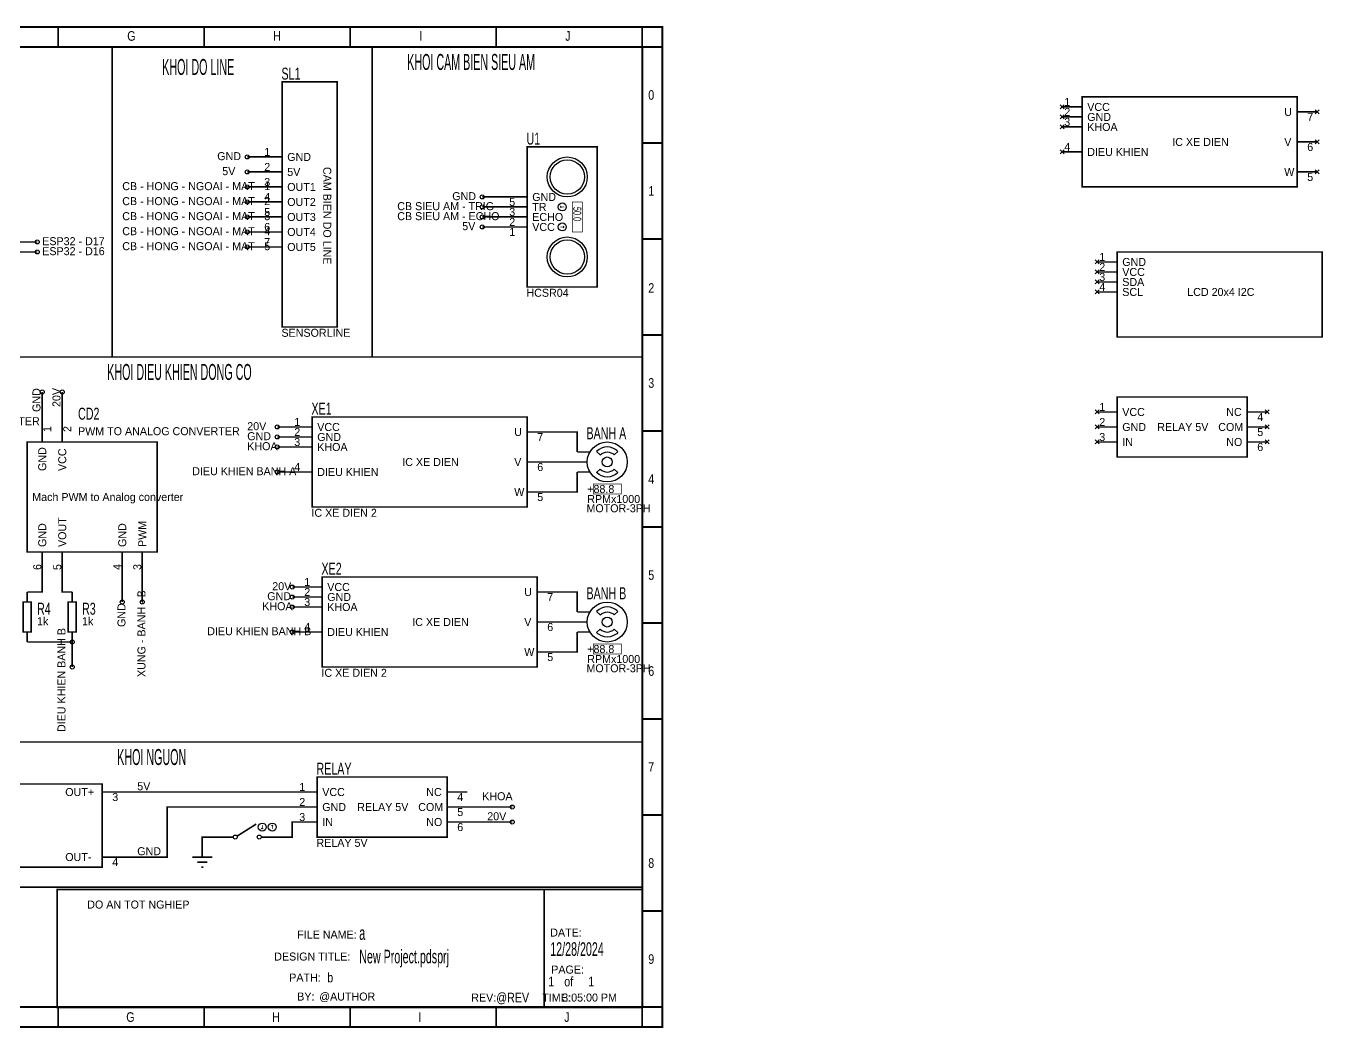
# Model space of a CAD drawing. Header units: inches. Extents: x -31.2 to 14.1, y -5 to 5.1.
# Drawn here: x 1.14 to 14.11, y -5.01 to 5.01 of the extents above; entities that cross this region are included whole.
import ezdxf

# ---------------------------------------------------------------- set-up
doc = ezdxf.new("R2010")
doc.units = ezdxf.units.IN
doc.layers.get('0').update_dxf_attribs({"linetype": 'CONTINUOUS'})
doc.layers.add('1', color=1, linetype='CONTINUOUS')

msp = doc.modelspace()

# ---------------------------------------------------------------- linework, layer by layer
for points, const_width in [([(-7.5, -5), (7.5, -5), (7.5, 5), (-7.5, 5), (-7.5, -5)], 0.02), ([(1.46, 4.8), (1.46, 5)], 0.018), ([(1.46, 4.8), (1.46, 5)], 0.018), ([(2.92, 4.8), (2.92, 5)], 0.018), ([(2.92, 4.8), (2.92, 5)], 0.018), ([(4.38, 4.8), (4.38, 5)], 0.018), ([(4.38, 4.8), (4.38, 5)], 0.018), ([(5.84, 4.8), (5.84, 5)], 0.018), ([(5.84, 4.8), (5.84, 5)], 0.018), ([(7.3, 4.8), (7.3, 5)], 0.018), ([(-7.3, -4.8), (7.3, -4.8), (7.3, 4.8), (-7.3, 4.8), (-7.3, -4.8)], 0.02), ([(-1.3, 1.7), (2, 1.7), (2, 4.8), (-1.3, 4.8), (-1.3, 1.7)], 0.016), ([(2, 1.7), (4.6, 1.7), (4.6, 4.8), (2, 4.8), (2, 1.7)], 0.016), ([(4.6, 1.7), (7.3, 1.7), (7.3, 4.8), (4.6, 4.8), (4.6, 1.7)], 0.016), ([(7.5, 4.8), (7.3, 4.8)], 0.018), ([(3.7, 2), (4.25, 2), (4.25, 4.45), (3.7, 4.45), (3.7, 2)], 0.016), ([(11.7, 3.4), (13.85, 3.4), (13.85, 4.3), (11.7, 4.3), (11.7, 3.4)], 0.016), ([(11.5, 4.2), (11.7, 4.2)], 0.016), ([(14.05, 4.15), (13.85, 4.15)], 0.016), ([(11.5, 4.1), (11.7, 4.1)], 0.016), ([(11.5, 4), (11.7, 4)], 0.016), ([(6.15, 2.4), (6.85, 2.4), (6.85, 3.8), (6.15, 3.8), (6.15, 2.4)], 0.016), ([(7.5, 3.84), (7.3, 3.84)], 0.018), ([(7.5, 3.84), (7.3, 3.84)], 0.018), ([(14.05, 3.85), (13.85, 3.85)], 0.016), ([(3.35, 3.7), (3.5, 3.7)], 0.016), ([(3.5, 3.7), (3.7, 3.7)], 0.016), ([(11.5, 3.75), (11.7, 3.75)], 0.016), ([(3.35, 3.55), (3.5, 3.55)], 0.016), ([(3.5, 3.55), (3.7, 3.55)], 0.016), ([(14.05, 3.55), (13.85, 3.55)], 0.016), ([(3.35, 3.4), (3.5, 3.4)], 0.016), ([(3.5, 3.4), (3.7, 3.4)], 0.016), ([(3.35, 3.25), (3.5, 3.25)], 0.016), ([(3.5, 3.25), (3.7, 3.25)], 0.016), ([(5.7, 3.3), (5.95, 3.3)], 0.016), ([(5.95, 3.3), (6.15, 3.3)], 0.016), ([(6.6, 2.95), (6.7, 2.95), (6.7, 3.25), (6.6, 3.25), (6.6, 2.95)], 0.008), ([(5.7, 3.2), (5.95, 3.2)], 0.016), ([(5.95, 3.2), (6.15, 3.2)], 0.016), ([(6.48, 3.2), (6.49, 3.21)], 0.008), ([(6.48, 3.2), (6.49, 3.19)], 0.008), ([(6.48, 3.2), (6.52, 3.2)], 0.008), ([(3.35, 3.1), (3.5, 3.1)], 0.016), ([(3.5, 3.1), (3.7, 3.1)], 0.016), ([(5.7, 3.1), (5.95, 3.1)], 0.016), ([(5.7, 3), (5.95, 3)], 0.016), ([(5.95, 3.1), (6.15, 3.1)], 0.016), ([(5.95, 3), (6.15, 3)], 0.016), ([(6.52, 3), (6.48, 3)], 0.008), ([(6.52, 3), (6.51, 3.01)], 0.008), ([(6.52, 3), (6.51, 2.99)], 0.008), ([(1.25, 2.85), (0.9, 2.85)], 0.016), ([(3.35, 2.95), (3.5, 2.95)], 0.016), ([(3.5, 2.95), (3.7, 2.95)], 0.016), ([(7.5, 2.88), (7.3, 2.88)], 0.018), ([(7.5, 2.88), (7.3, 2.88)], 0.018), ([(1.25, 2.75), (0.9, 2.75)], 0.016), ([(3.35, 2.8), (3.5, 2.8)], 0.016), ([(3.5, 2.8), (3.7, 2.8)], 0.016), ([(12.05, 1.9), (14.1, 1.9), (14.1, 2.75), (12.05, 2.75), (12.05, 1.9)], 0.016), ([(11.85, 2.65), (12.05, 2.65)], 0.016), ([(11.85, 2.55), (12.05, 2.55)], 0.016), ([(11.85, 2.45), (12.05, 2.45)], 0.016), ([(11.85, 2.35), (12.05, 2.35)], 0.016), ([(7.5, 1.92), (7.3, 1.92)], 0.018), ([(7.5, 1.92), (7.3, 1.92)], 0.018), ([(-1.3, -2.15), (7.3, -2.15), (7.3, 1.7), (-1.3, 1.7), (-1.3, -2.15)], 0.016), ([(1.3, 1.35), (1.3, 1.05)], 0.016), ([(1.5, 1.35), (1.5, 1.05)], 0.016), ([(12.05, 0.7), (13.35, 0.7), (13.35, 1.3), (12.05, 1.3), (12.05, 0.7)], 0.016), ([(1.3, 1.05), (1.3, 0.85)], 0.016), ([(1.5, 1.05), (1.5, 0.85)], 0.016), ([(4, 0.2), (6.15, 0.2), (6.15, 1.1), (4, 1.1), (4, 0.2)], 0.016), ([(11.85, 1.15), (12.05, 1.15)], 0.016), ([(13.55, 1.15), (13.35, 1.15)], 0.016), ([(3.65, 1), (3.8, 1)], 0.016), ([(3.65, 0.9), (3.8, 0.9)], 0.016), ([(3.8, 1), (4, 1)], 0.016), ([(3.8, 0.9), (4, 0.9)], 0.016), ([(6.35, 0.95), (6.15, 0.95)], 0.016), ([(6.35, 0.95), (6.65, 0.95), (6.65, 0.75)], 0.016), ([(7.5, 0.96), (7.3, 0.96)], 0.018), ([(7.5, 0.96), (7.3, 0.96)], 0.018), ([(11.85, 1), (12.05, 1)], 0.016), ([(13.55, 1), (13.35, 1)], 0.016), ([(1.15, -0.25), (2.45, -0.25), (2.45, 0.85), (1.15, 0.85), (1.15, -0.25)], 0.016), ([(3.65, 0.8), (3.8, 0.8)], 0.016), ([(3.8, 0.8), (4, 0.8)], 0.016), ([(11.85, 0.85), (12.05, 0.85)], 0.016), ([(13.55, 0.85), (13.35, 0.85)], 0.016), ([(6.35, 0.65), (6.15, 0.65)], 0.016), ([(6.35, 0.65), (6.65, 0.65)], 0.016), ([(6.65, 0.75), (6.75, 0.75)], 0.016), ([(6.65, 0.65), (6.75, 0.65)], 0.016), ([(6.75, 0.75), (6.77, 0.75)], 0.016), ([(3.65, 0.55), (3.8, 0.55)], 0.016), ([(3.8, 0.55), (4, 0.55)], 0.016), ([(6.35, 0.35), (6.65, 0.35), (6.65, 0.55)], 0.016), ([(6.65, 0.55), (6.75, 0.55)], 0.016), ([(6.75, 0.55), (6.77, 0.55)], 0.016), ([(6.81, 0.33), (7.09, 0.33), (7.09, 0.43), (6.81, 0.43), (6.81, 0.33)], 0.008), ([(6.35, 0.35), (6.15, 0.35)], 0.016), ([(7.5, 0), (7.3, 0)], 0.018), ([(7.5, 0), (7.3, 0)], 0.018), ([(1.3, -0.45), (1.3, -0.25)], 0.016), ([(1.5, -0.45), (1.5, -0.25)], 0.016), ([(2.1, -0.45), (2.1, -0.25)], 0.016), ([(2.3, -0.45), (2.3, -0.25)], 0.016), ([(1.15, -0.65), (1.3, -0.65), (1.3, -0.45)], 0.016), ([(1.6, -0.65), (1.5, -0.65), (1.5, -0.45)], 0.016), ([(2.1, -0.75), (2.1, -0.45)], 0.016), ([(2.3, -0.75), (2.3, -0.45)], 0.016), ([(4.1, -1.4), (6.25, -1.4), (6.25, -0.5), (4.1, -0.5), (4.1, -1.4)], 0.016), ([(1.15, -0.65), (1.15, -0.75)], 0.016), ([(1.6, -0.65), (1.6, -0.75)], 0.016), ([(3.8, -0.6), (3.9, -0.6)], 0.016), ([(3.9, -0.6), (4.1, -0.6)], 0.016), ([(6.45, -0.65), (6.25, -0.65)], 0.016), ([(6.45, -0.65), (6.65, -0.65), (6.65, -0.85)], 0.016), ([(1.11, -1.05), (1.19, -1.05), (1.19, -0.75), (1.11, -0.75), (1.11, -1.05)], 0.016), ([(1.56, -1.05), (1.64, -1.05), (1.64, -0.75), (1.56, -0.75), (1.56, -1.05)], 0.016), ([(3.8, -0.7), (3.9, -0.7)], 0.016), ([(3.9, -0.7), (4.1, -0.7)], 0.016), ([(3.8, -0.8), (3.9, -0.8)], 0.016), ([(3.9, -0.8), (4.1, -0.8)], 0.016), ([(6.65, -0.85), (6.75, -0.85)], 0.016), ([(6.75, -0.85), (6.77, -0.85)], 0.016), ([(6.45, -0.95), (6.25, -0.95)], 0.016), ([(6.45, -0.95), (6.65, -0.95)], 0.016), ([(6.65, -0.95), (6.75, -0.95)], 0.016), ([(7.5, -0.96), (7.3, -0.96)], 0.018), ([(7.5, -0.96), (7.3, -0.96)], 0.018), ([(1.15, -1.15), (1.15, -1.05)], 0.016), ([(1.6, -1.15), (1.15, -1.15)], 0.016), ([(1.6, -1.15), (1.6, -1.05)], 0.016), ([(1.6, -1.15), (1.6, -1.15)], 0.016), ([(1.6, -1.4), (1.6, -1.15)], 0.016), ([(3.8, -1.05), (3.9, -1.05)], 0.016), ([(3.9, -1.05), (4.1, -1.05)], 0.016), ([(6.45, -1.25), (6.65, -1.25), (6.65, -1.05)], 0.016), ([(6.65, -1.05), (6.75, -1.05)], 0.016), ([(6.75, -1.05), (6.77, -1.05)], 0.016), ([(6.81, -1.27), (7.09, -1.27), (7.09, -1.17), (6.81, -1.17), (6.81, -1.27)], 0.008), ([(6.45, -1.25), (6.25, -1.25)], 0.016), ([(7.5, -1.92), (7.3, -1.92)], 0.018), ([(7.5, -1.92), (7.3, -1.92)], 0.018), ([(-1.3, -3.6), (7.3, -3.6), (7.3, -2.15), (-1.3, -2.15), (-1.3, -3.6)], 0.016), ([(0.2, -3.4), (1.9, -3.4), (1.9, -2.57), (0.2, -2.57), (0.2, -3.4)], 0.016), ([(4.05, -3.1), (5.35, -3.1), (5.35, -2.5), (4.05, -2.5), (4.05, -3.1)], 0.016), ([(2.1, -2.65), (1.9, -2.65)], 0.016), ([(2.1, -2.65), (3.85, -2.65)], 0.016), ([(3.85, -2.65), (4.05, -2.65)], 0.016), ([(5.55, -2.65), (5.35, -2.65)], 0.016), ([(2.1, -3.3), (2.55, -3.3), (2.55, -2.8), (3.85, -2.8)], 0.016), ([(3.85, -2.8), (4.05, -2.8)], 0.016), ([(5.55, -2.8), (5.35, -2.8)], 0.016), ([(5.55, -2.8), (6, -2.8)], 0.016), ([(3.25, -3.09), (3.44, -2.97)], 0.016), ([(3.5, -3.02), (3.5, -2.98)], 0.008), ([(3.6, -2.98), (3.59, -2.99)], 0.008), ([(3.6, -3.1), (3.8, -3.1), (3.8, -2.95), (3.85, -2.95)], 0.016), ([(3.6, -2.98), (3.61, -2.99)], 0.008), ([(3.6, -2.98), (3.6, -3.02)], 0.008), ([(3.85, -2.95), (4.05, -2.95)], 0.016), ([(5.55, -2.95), (5.35, -2.95)], 0.016), ([(5.55, -2.95), (6, -2.95)], 0.016), ([(7.5, -2.88), (7.3, -2.88)], 0.018), ([(7.5, -2.88), (7.3, -2.88)], 0.018), ([(2.9, -3.2), (2.9, -3.1), (3.1, -3.1)], 0.016), ([(3.1, -3.1), (3.2, -3.1)], 0.016), ([(3.2, -3.1), (3.21, -3.1)], 0.016), ([(3.49, -3.1), (3.5, -3.1)], 0.016), ([(3.5, -3.02), (3.49, -3.01)], 0.008), ([(3.6, -3.1), (3.5, -3.1)], 0.016), ([(3.5, -3.02), (3.51, -3.01)], 0.008), ([(2.9, -3.2), (2.9, -3.3)], 0.016), ([(2.1, -3.3), (1.9, -3.3)], 0.016), ([(2.8, -3.3), (3, -3.3)], 0.016), ([(2.85, -3.35), (2.95, -3.35)], 0.016), ([(2.89, -3.4), (2.91, -3.4)], 0.016), ([(1.45, -4.805), (7.3, -4.805), (7.3, -3.625), (1.45, -3.625), (1.45, -4.805)], 0.018), ([(6.32, -3.625), (6.32, -4.805)], 0.018), ([(7.5, -3.84), (7.3, -3.84)], 0.018), ([(7.5, -3.84), (7.3, -3.84)], 0.018), ([(1.46, -5), (1.46, -4.8)], 0.018), ([(1.46, -5), (1.46, -4.8)], 0.018), ([(2.92, -5), (2.92, -4.8)], 0.018), ([(2.92, -5), (2.92, -4.8)], 0.018), ([(4.38, -5), (4.38, -4.8)], 0.018), ([(4.38, -5), (4.38, -4.8)], 0.018), ([(5.84, -5), (5.84, -4.8)], 0.018), ([(5.84, -5), (5.84, -4.8)], 0.018), ([(7.3, -5), (7.3, -4.8)], 0.018), ([(7.5, -4.8), (7.3, -4.8)], 0.018)]:
    msp.add_lwpolyline(points, dxfattribs=dict(const_width=const_width))
for points in [[(1.46, 4.9), (1.46, 4.81)], [(2.92, 4.9), (2.92, 4.81)], [(4.38, 4.9), (4.38, 4.81)], [(5.84, 4.9), (5.84, 4.81)], [(7.3, 4.9), (7.3, 4.81)], [(11.48, 4.18), (11.52, 4.22)], [(11.48, 4.22), (11.52, 4.18)], [(14.03, 4.13), (14.07, 4.17)], [(14.03, 4.17), (14.07, 4.13)], [(11.48, 4.08), (11.52, 4.12)], [(11.48, 4.12), (11.52, 4.08)], [(11.48, 3.98), (11.52, 4.02)], [(11.48, 4.02), (11.52, 3.98)], [(11.48, 3.73), (11.52, 3.77)], [(11.48, 3.77), (11.52, 3.73)], [(14.03, 3.83), (14.07, 3.87)], [(14.03, 3.87), (14.07, 3.83)], [(14.03, 3.53), (14.07, 3.57)], [(14.03, 3.57), (14.07, 3.53)], [(11.83, 2.63), (11.87, 2.67)], [(11.83, 2.67), (11.87, 2.63)], [(11.83, 2.53), (11.87, 2.57)], [(11.83, 2.57), (11.87, 2.53)], [(11.83, 2.43), (11.87, 2.47)], [(11.83, 2.47), (11.87, 2.43)], [(11.83, 2.33), (11.87, 2.37)], [(11.83, 2.37), (11.87, 2.33)], [(11.83, 1.13), (11.87, 1.17)], [(11.83, 1.17), (11.87, 1.13)], [(13.53, 1.13), (13.57, 1.17)], [(13.53, 1.17), (13.57, 1.13)], [(11.83, 0.98), (11.87, 1.02)], [(11.83, 1.02), (11.87, 0.98)], [(13.53, 0.98), (13.57, 1.02)], [(13.53, 1.02), (13.57, 0.98)], [(7.056066, 0.756066), (7.044507, 0.766554), (7.032269, 0.775643), (7.00614, 0.789626), (6.978458, 0.798016), (6.95, 0.800813), (6.921542, 0.798016), (6.89386, 0.789626), (6.867732, 0.775643), (6.855493, 0.766554), (6.843934, 0.756066), (6.87929, 0.720711), (6.895154, 0.733762), (6.912573, 0.743084), (6.931027, 0.748677), (6.95, 0.750542), (6.968972, 0.748677), (6.987427, 0.743084), (7.004846, 0.733762), (7.02071, 0.720711), (7.056066, 0.756066)], [(11.83, 0.83), (11.87, 0.87)], [(11.83, 0.87), (11.87, 0.83)], [(13.53, 0.83), (13.57, 0.87)], [(13.53, 0.87), (13.57, 0.83)], [(7.056066, 0.543934), (7.044507, 0.533446), (7.032269, 0.524357), (7.00614, 0.510374), (6.978458, 0.501984), (6.95, 0.499187), (6.921542, 0.501984), (6.89386, 0.510374), (6.867732, 0.524357), (6.855493, 0.533446), (6.843934, 0.543934), (6.87929, 0.579289), (6.895154, 0.566238), (6.912573, 0.556916), (6.931027, 0.551323), (6.95, 0.549458), (6.968972, 0.551323), (6.987427, 0.556916), (7.004846, 0.566238), (7.02071, 0.579289), (7.056066, 0.543934)], [(7.056066, -0.843934), (7.044507, -0.833446), (7.032269, -0.824357), (7.00614, -0.810374), (6.978458, -0.801984), (6.95, -0.799187), (6.921542, -0.801984), (6.89386, -0.810374), (6.867732, -0.824357), (6.855493, -0.833446), (6.843934, -0.843934), (6.87929, -0.879289), (6.895154, -0.866238), (6.912573, -0.856916), (6.931027, -0.851323), (6.95, -0.849458), (6.968972, -0.851323), (6.987427, -0.856916), (7.004846, -0.866238), (7.02071, -0.879289), (7.056066, -0.843934)], [(7.056066, -1.056066), (7.044507, -1.066554), (7.032269, -1.075642), (7.00614, -1.089626), (6.978458, -1.098016), (6.95, -1.100813), (6.921542, -1.098016), (6.89386, -1.089626), (6.867732, -1.075642), (6.855493, -1.066554), (6.843934, -1.056066), (6.87929, -1.020711), (6.895154, -1.033762), (6.912573, -1.043084), (6.931027, -1.048677), (6.95, -1.050542), (6.968972, -1.048677), (6.987427, -1.043084), (7.004846, -1.033762), (7.02071, -1.020711), (7.056066, -1.056066)]]:
    msp.add_lwpolyline(points)
for centre, radius in [((3.35, 3.7), 0.02), ((6.55, 3.5), 0.2), ((6.55, 3.5), 0.171172), ((3.35, 3.55), 0.02), ((3.35, 3.4), 0.02), ((3.35, 3.25), 0.02), ((5.7, 3.3), 0.02), ((3.35, 3.1), 0.02), ((5.7, 3.2), 0.02), ((5.7, 3.1), 0.02), ((6.5, 3.2), 0.04), ((5.7, 3), 0.02), ((6.5, 3), 0.04), ((1.25, 2.85), 0.02), ((3.35, 2.95), 0.02), ((6.55, 2.7), 0.2), ((6.55, 2.7), 0.171172), ((1.25, 2.75), 0.02), ((3.35, 2.8), 0.02), ((1.3, 1.35), 0.02), ((1.5, 1.35), 0.02), ((3.65, 1), 0.02), ((3.65, 0.9), 0.02), ((3.65, 0.8), 0.02), ((6.95, 0.65), 0.2), ((6.95, 0.65), 0.05), ((3.65, 0.55), 0.02), ((3.8, -0.6), 0.02), ((2.1, -0.75), 0.02), ((2.3, -0.75), 0.02), ((3.8, -0.7), 0.02), ((6.95, -0.95), 0.2), ((3.8, -0.8), 0.02), ((6.95, -0.95), 0.05), ((3.8, -1.05), 0.02), ((1.6, -1.15), 0.02), ((1.6, -1.4), 0.02), ((6, -2.8), 0.02), ((3.5, -3), 0.04), ((3.6, -3), 0.04), ((6, -2.95), 0.02), ((3.23, -3.1), 0.02), ((3.47, -3.1), 0.02)]:
    msp.add_circle(centre, radius)

# ---------------------------------------------------------------- texts
for s, height, width, p in [('G', 0.096, 0.833333, (2.15, 4.862)), ('H', 0.096, 0.833333, (3.61, 4.862)), ('I', 0.096, 0.833333, (5.07, 4.862)), ('J', 0.096, 0.833333, (6.53, 4.862)), ('KHOI DO LINE', 0.16, 0.5, (2.5, 4.52)), ('KHOI CAM BIEN SIEU AM', 0.16, 0.5, (4.95, 4.57)), ('SL1', 0.12, 0.666667, (3.692, 4.473)), ('0', 0.096, 0.833333, (7.36, 4.272)), ('U1', 0.12, 0.666667, (6.142, 3.823)), ('1', 0.096, 0.833333, (7.36, 3.312)), ('2', 0.096, 0.833333, (7.36, 2.342)), ('KHOI DIEU KHIEN DONG CO', 0.16, 0.5, (1.95, 1.47)), ('3', 0.096, 0.833333, (7.36, 1.392)), ('CD2', 0.12, 0.666667, (1.658, 1.073)), ('XE1', 0.12, 0.666667, (3.992, 1.123)), ('BANH A', 0.12, 0.666667, (6.742, 0.877132)), ('4', 0.096, 0.833333, (7.36, 0.432)), ('XE2', 0.12, 0.666667, (4.092, -0.477)), ('5', 0.096, 0.833333, (7.36, -0.528)), ('BANH B', 0.12, 0.666667, (6.742, -0.722868)), ('R4', 0.12, 0.666667, (1.248, -0.877)), ('R3', 0.12, 0.666667, (1.698, -0.877)), ('6', 0.096, 0.833333, (7.36, -1.488)), ('KHOI NGUON', 0.16, 0.5, (2.05, -2.38)), ('RELAY', 0.12, 0.666667, (4.042, -2.477)), ('7', 0.096, 0.833333, (7.36, -2.448)), ('8', 0.096, 0.833333, (7.36, -3.408)), ('a', 0.136, 0.588235, (4.47, -4.128)), ('12/28/2024', 0.136, 0.588235, (6.38, -4.288)), ('New Project.pdsprj', 0.136, 0.588235, (4.47, -4.363)), ('9', 0.096, 0.833333, (7.36, -4.368)), ('b', 0.096, 0.833333, (4.15, -4.553)), ('1', 0.096, 0.833333, (6.36, -4.593)), ('of', 0.096, 0.833333, (6.52, -4.593)), ('1', 0.096, 0.833333, (6.76, -4.593)), ('@REV', 0.096, 0.833333, (5.84, -4.753)), ('G', 0.096, 0.833333, (2.14, -4.948)), ('H', 0.096, 0.833333, (3.6, -4.948)), ('I', 0.096, 0.833333, (5.06, -4.948)), ('J', 0.096, 0.833333, (6.52, -4.948))]:
    msp.add_text(s, height=height, dxfattribs=dict(width=width)).set_placement(p)
for s, p in [('1', (11.52, 4.21)), ('2', (11.52, 4.11)), ('VCC', (11.75, 4.16)), ('U', (13.72, 4.11)), ('3', (11.52, 4.01)), ('GND', (11.75, 4.06)), ('KHOA', (11.75, 3.96)), ('7', (13.95, 4.06)), ('1', (3.52, 3.71)), ('4', (11.52, 3.76)), ('DIEU KHIEN', (11.75, 3.71)), ('IC XE DIEN', (12.6, 3.81)), ('V', (13.72, 3.81)), ('6', (13.95, 3.76)), ('GND', (3.05, 3.668)), ('2', (3.52, 3.56)), ('GND', (3.75, 3.66)), ('5V', (3.1, 3.518)), ('5V', (3.75, 3.51)), ('W', (13.72, 3.51)), ('5', (13.95, 3.46)), ('CB - HONG - NGOAI - MAT - 1', (2.1, 3.368)), ('3', (3.52, 3.41)), ('OUT1', (3.75, 3.36)), ('CB - HONG - NGOAI - MAT - 2', (2.1, 3.218)), ('4', (3.52, 3.26)), ('OUT2', (3.75, 3.21)), ('CB SIEU AM - TRIG', (4.85, 3.168)), ('GND', (5.4, 3.268)), ('5', (5.97, 3.21)), ('GND', (6.2, 3.26)), ('CB - HONG - NGOAI - MAT - 3', (2.1, 3.068)), ('5', (3.52, 3.11)), ('OUT3', (3.75, 3.06)), ('CB SIEU AM - ECHO', (4.85, 3.068)), ('3', (5.97, 3.11)), ('TR', (6.2, 3.16)), ('ECHO', (6.2, 3.06)), ('CB - HONG - NGOAI - MAT - 4', (2.1, 2.918)), ('6', (3.52, 2.96)), ('OUT4', (3.75, 2.91)), ('5V', (5.5, 2.968)), ('2', (5.97, 3.01)), ('1', (5.97, 2.91)), ('VCC', (6.2, 2.96)), ('ESP32 - D17', (1.3, 2.818)), ('7', (3.52, 2.81)), ('ESP32 - D16', (1.3, 2.718)), ('CB - HONG - NGOAI - MAT - 5', (2.1, 2.768)), ('OUT5', (3.75, 2.76)), ('1', (11.87, 2.66)), ('2', (11.87, 2.56)), ('GND', (12.1, 2.61)), ('3', (11.87, 2.46)), ('VCC', (12.1, 2.51)), ('SDA', (12.1, 2.41)), ('HCSR04', (6.142, 2.302)), ('4', (11.87, 2.36)), ('SCL', (12.1, 2.31)), ('LCD 20x4 I2C', (12.75, 2.31)), ('SENSORLINE', (3.692, 1.902)), ('1', (11.87, 1.16)), ('VCC', (12.1, 1.11)), ('NC', (13.14, 1.11)), ('PWM TO ANALOG CONVERTER', (-0.342, 1.018)), ('20V', (3.35, 0.968)), ('1', (3.82, 1.01)), ('VCC', (4.05, 0.96)), ('2', (11.87, 1.01)), ('GND', (12.1, 0.96)), ('RELAY 5V', (12.45, 0.96)), ('COM', (13.06, 0.96)), ('4', (13.45, 1.06)), ('PWM TO ANALOG CONVERTER', (1.658, 0.918)), ('GND', (3.35, 0.868)), ('2', (3.82, 0.91)), ('GND', (4.05, 0.86)), ('U', (6.02, 0.91)), ('7', (6.25, 0.86)), ('3', (11.87, 0.86)), ('5', (13.45, 0.91)), ('KHOA', (3.35, 0.768)), ('3', (3.82, 0.81)), ('KHOA', (4.05, 0.76)), ('IN', (12.1, 0.81)), ('NO', (13.14, 0.81)), ('6', (13.45, 0.76)), ('IC XE DIEN', (4.9, 0.61)), ('V', (6.02, 0.61)), ('DIEU KHIEN BANH A', (2.8, 0.518)), ('4', (3.82, 0.56)), ('DIEU KHIEN', (4.05, 0.51)), ('6', (6.25, 0.56)), ('W', (6.02, 0.31)), ('+88.8', (6.75, 0.34)), ('Mach PWM to Analog converter', (1.2, 0.26)), ('5', (6.25, 0.26)), ('RPMx1000', (6.75, 0.24)), ('IC XE DIEN 2', (3.992, 0.102)), ('MOTOR-3PH', (6.742, 0.1475)), ('1', (3.92, -0.59)), ('20V', (3.6, -0.632)), ('2', (3.92, -0.69)), ('VCC', (4.15, -0.64)), ('U', (6.12, -0.69)), ('KHOA', (3.5, -0.832)), ('GND', (3.55, -0.732)), ('3', (3.92, -0.79)), ('GND', (4.15, -0.74)), ('KHOA', (4.15, -0.84)), ('7', (6.35, -0.74)), ('1k', (1.248, -0.982)), ('1k', (1.698, -0.982)), ('DIEU KHIEN BANH B', (2.95, -1.082)), ('4', (3.92, -1.04)), ('DIEU KHIEN', (4.15, -1.09)), ('IC XE DIEN', (5, -0.99)), ('V', (6.12, -0.99)), ('6', (6.35, -1.04)), ('W', (6.12, -1.29)), ('5', (6.35, -1.34)), ('+88.8', (6.75, -1.26)), ('RPMx1000', (6.75, -1.36)), ('IC XE DIEN 2', (4.092, -1.498)), ('MOTOR-3PH', (6.742, -1.4525)), ('5V', (2.25, -2.632)), ('1', (3.87, -2.64)), ('OUT+', (1.53, -2.69)), ('3', (2, -2.74)), ('2', (3.87, -2.79)), ('VCC', (4.1, -2.69)), ('NC', (5.14, -2.69)), ('4', (5.45, -2.74)), ('KHOA', (5.7, -2.732)), ('GND', (4.1, -2.84)), ('RELAY 5V', (4.45, -2.84)), ('COM', (5.06, -2.84)), ('5', (5.45, -2.89)), ('20V', (5.75, -2.932)), ('3', (3.87, -2.94)), ('IN', (4.1, -2.99)), ('NO', (5.14, -2.99)), ('6', (5.45, -3.04)), ('GND', (2.25, -3.282)), ('RELAY 5V', (4.042, -3.198)), ('OUT-', (1.53, -3.34)), ('4', (2, -3.39)), ('DO AN TOT NGHIEP', (1.75, -3.815)), ('DATE:', (6.38, -4.095)), ('FILE NAME:', (3.85, -4.115)), ('DESIGN TITLE:', (3.62, -4.335)), ('PAGE:', (6.39, -4.465)), ('PATH:', (3.77, -4.545)), ('BY:', (3.85, -4.735)), ('@AUTHOR', (4.07, -4.735)), ('REV:', (5.59, -4.745)), ('TIME:', (6.3, -4.745)), ('3:05:00 PM', (6.5, -4.745))]:
    msp.add_text(s, height=0.08).set_placement(p)
for s, rotation, p in [('CAM BIEN DO LINE', -90, (4.11, 3.6)), ('GND', 90, (1.282, 1.15)), ('20V', 90, (1.482, 1.2)), ('1', 90, (1.39, 0.95)), ('2', 90, (1.59, 0.95)), ('GND', 90, (1.34, 0.56)), ('VCC', 90, (1.54, 0.56)), ('GND', 90, (1.34, -0.2)), ('VOUT', 90, (1.54, -0.2)), ('GND', 90, (2.14, -0.2)), ('PWM', 90, (2.34, -0.2)), ('6', 90, (1.29, -0.43)), ('5', 90, (1.49, -0.43)), ('4', 90, (2.09, -0.43)), ('3', 90, (2.29, -0.43)), ('XUNG - BANH - B', 90, (2.332, -1.5)), ('GND', 90, (2.132, -1)), ('DIEU KHIEN BANH B', 90, (1.532, -2.05))]:
    msp.add_text(s, height=0.08, rotation=rotation).set_placement(p)
at = {"layer": '1', "width": 0.625}
msp.add_text('50.0', height=0.08, rotation=-90, dxfattribs=at).set_placement((6.61, 3.2))

doc.saveas('drawing.dxf')
